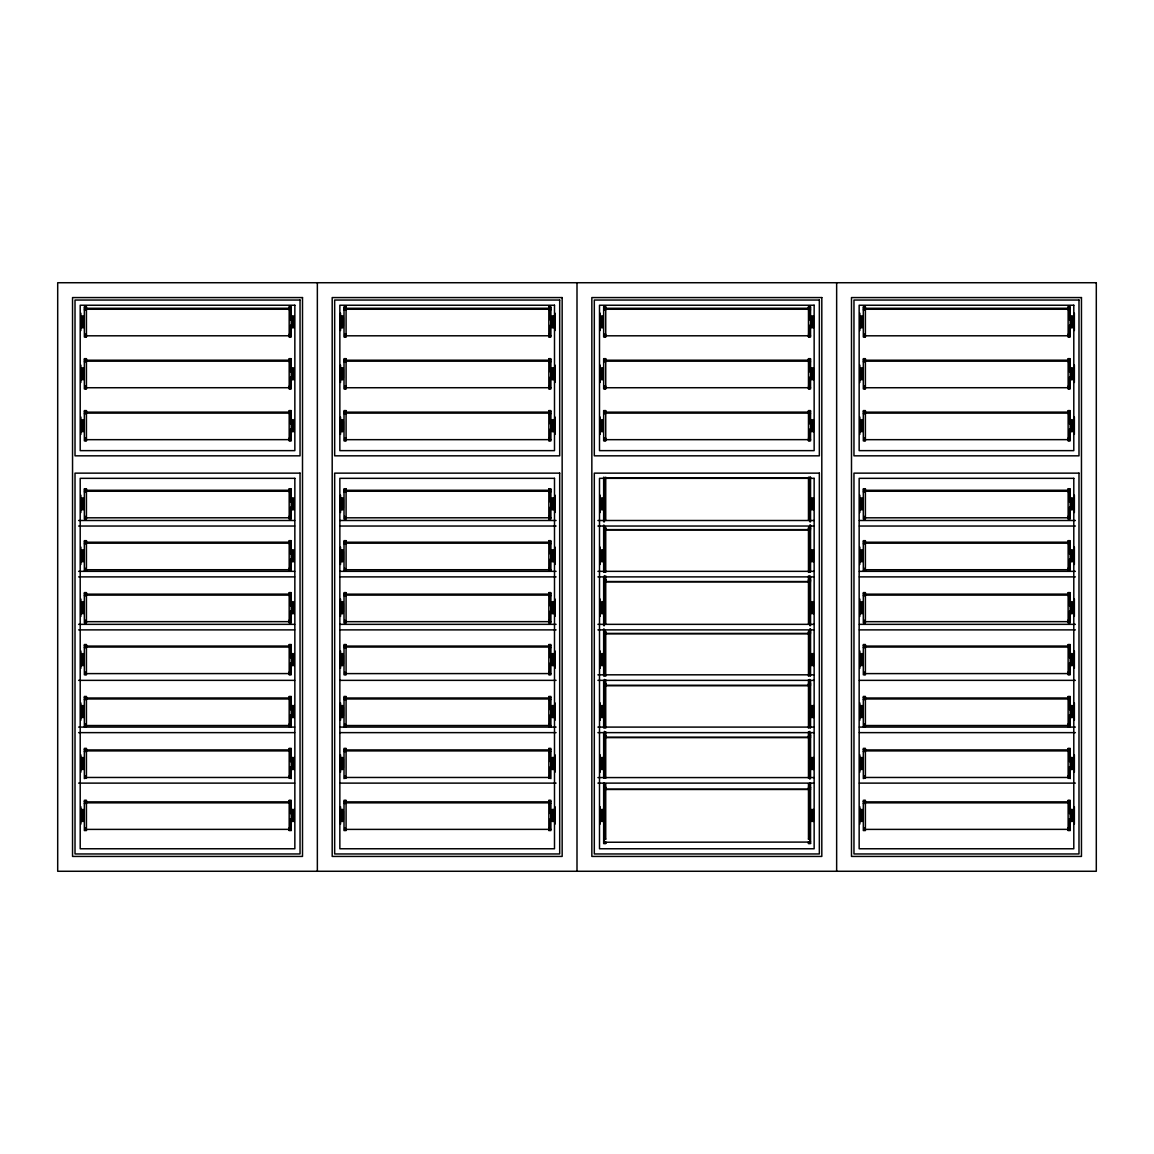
<?xml version="1.0" encoding="UTF-8"?>
<svg xmlns="http://www.w3.org/2000/svg" width="1154" height="1154" viewBox="0 0 1154 1154"><rect width="100%" height="100%" fill="white"/><g stroke="black" fill="none" stroke-linecap="round" stroke-linejoin="round"><path stroke-width="1.5" d="M85.05 307.065L86.435 307.065M289.178 307.065L290.563 307.065L290.563 320.062M344.7 307.065L346.085 307.065M548.828 307.065L550.213 307.065L550.213 320.062M604.35 307.065L605.735 307.065M808.478 307.065L809.863 307.065L809.863 320.062M864 307.065L865.385 307.065M1068.128 307.065L1069.513 307.065L1069.513 320.062M84.357 307.93L86.435 307.93M289.178 307.93L291.255 307.93M344.007 307.93L346.085 307.93M548.828 307.93L550.905 307.93M603.657 307.93L605.735 307.93M808.478 307.93L810.555 307.93M863.307 307.93L865.385 307.93M1068.128 307.93L1070.205 307.93M86.435 308.262L85.05 308.262L85.05 309.258L290.563 309.258M86.853 308.291L290.563 308.262M346.085 308.262L344.7 308.262L344.7 309.258L550.213 309.258M346.503 308.291L550.213 308.262M605.735 308.262L604.35 308.262L604.35 309.258L809.863 309.258M606.153 308.291L809.863 308.262M865.385 308.262L864 308.262L864 309.258L1069.513 309.258M865.803 308.291L1069.513 308.262M289.178 308.681L290.563 308.681M548.828 308.681L550.213 308.681M808.478 308.681L809.863 308.681M1068.128 308.681L1069.513 308.681M84.357 309.82L86.435 309.82M289.178 309.82L291.255 309.82M344.007 309.82L346.085 309.82M548.828 309.82L550.905 309.82M603.657 309.82L605.735 309.82M808.478 309.82L810.555 309.82M863.307 309.82L865.385 309.82M1068.128 309.82L1070.205 309.82M86.435 334.227L85.05 334.227L85.05 336.665L86.435 336.665M289.178 334.227L290.563 334.227M346.085 334.227L344.7 334.227L344.7 336.665L346.085 336.665M548.828 334.227L550.213 334.227M605.735 334.227L604.35 334.227L604.35 336.665L605.735 336.665M808.478 334.227L809.863 334.227M865.385 334.227L864 334.227L864 336.665L865.385 336.665M1068.128 334.227L1069.513 334.227M85.05 334.79L86.435 334.79L86.435 306.733L84.357 306.733L84.357 336.982L86.435 336.982L86.435 335.194M290.563 334.79L289.178 334.79L289.178 306.733L291.255 306.733L291.255 336.982L289.178 336.982L289.178 335.194M344.7 334.79L346.085 334.79L346.085 306.733L344.007 306.733L344.007 336.982L346.085 336.982L346.085 335.194M550.213 334.79L548.828 334.79L548.828 306.733L550.905 306.733L550.905 336.982L548.828 336.982L548.828 335.194M604.35 334.79L605.735 334.79L605.735 306.733L603.657 306.733L603.657 336.982L605.735 336.982L605.735 335.194M809.863 334.79L808.478 334.79L808.478 306.733L810.555 306.733L810.555 336.982L808.478 336.982L808.478 335.194M864 334.79L865.385 334.79L865.385 306.733L863.307 306.733L863.307 336.982L865.385 336.982L865.385 335.194M1069.513 334.79L1068.128 334.79L1068.128 306.733L1070.205 306.733L1070.205 336.982L1068.128 336.982L1068.128 335.194M85.05 335.453L86.435 335.453M289.178 335.453L290.563 335.453M344.7 335.453L346.085 335.453M548.828 335.453L550.213 335.453M604.35 335.453L605.735 335.453M808.478 335.453L809.863 335.453M864 335.453L865.385 335.453M1068.128 335.453L1069.513 335.453M85.05 335.814L291.255 335.785M344.7 335.814L550.905 335.785M604.35 335.814L810.555 335.785M864 335.814L1070.205 335.785M289.178 336.665L290.563 336.665L290.563 325.183M548.828 336.665L550.213 336.665L550.213 325.183M808.478 336.665L809.863 336.665L809.863 325.183M1068.128 336.665L1069.513 336.665L1069.513 325.183M85.05 358.995L86.435 358.995M289.178 358.995L290.563 358.995L290.563 371.992M344.7 358.995L346.085 358.995M548.828 358.995L550.213 358.995L550.213 371.992M604.35 358.995L605.735 358.995M808.478 358.995L809.863 358.995L809.863 371.992M864 358.995L865.385 358.995M1068.128 358.995L1069.513 358.995L1069.513 371.992M84.357 359.86L86.435 359.86M289.178 359.86L291.255 359.86M344.007 359.86L346.085 359.86M548.828 359.86L550.905 359.86M603.657 359.86L605.735 359.86M808.478 359.86L810.555 359.86M863.307 359.86L865.385 359.86M1068.128 359.86L1070.205 359.86M86.435 360.192L85.05 360.192L85.05 361.188L290.563 361.188M86.853 360.221L290.563 360.192M346.085 360.192L344.7 360.192L344.7 361.188L550.213 361.188M346.503 360.221L550.213 360.192M605.735 360.192L604.35 360.192L604.35 361.188L809.863 361.188M606.153 360.221L809.863 360.192M865.385 360.192L864 360.192L864 361.188L1069.513 361.188M865.803 360.221L1069.513 360.192M289.178 360.611L290.563 360.611M548.828 360.611L550.213 360.611M808.478 360.611L809.863 360.611M1068.128 360.611L1069.513 360.611M84.357 361.75L86.435 361.75M289.178 361.75L291.255 361.75M344.007 361.75L346.085 361.75M548.828 361.75L550.905 361.75M603.657 361.75L605.735 361.75M808.478 361.75L810.555 361.75M863.307 361.75L865.385 361.75M1068.128 361.75L1070.205 361.75M86.435 386.157L85.05 386.157L85.05 388.595L86.435 388.595M289.178 386.157L290.563 386.157M346.085 386.157L344.7 386.157L344.7 388.595L346.085 388.595M548.828 386.157L550.213 386.157M605.735 386.157L604.35 386.157L604.35 388.595L605.735 388.595M808.478 386.157L809.863 386.157M865.385 386.157L864 386.157L864 388.595L865.385 388.595M1068.128 386.157L1069.513 386.157M85.05 386.72L86.435 386.72L86.435 358.663L84.357 358.663L84.357 388.912L86.435 388.912L86.435 387.124M290.563 386.72L289.178 386.72L289.178 358.663L291.255 358.663L291.255 388.912L289.178 388.912L289.178 387.124M344.7 386.72L346.085 386.72L346.085 358.663L344.007 358.663L344.007 388.912L346.085 388.912L346.085 387.124M550.213 386.72L548.828 386.72L548.828 358.663L550.905 358.663L550.905 388.912L548.828 388.912L548.828 387.124M604.35 386.72L605.735 386.72L605.735 358.663L603.657 358.663L603.657 388.912L605.735 388.912L605.735 387.124M809.863 386.72L808.478 386.72L808.478 358.663L810.555 358.663L810.555 388.912L808.478 388.912L808.478 387.124M864 386.72L865.385 386.72L865.385 358.663L863.307 358.663L863.307 388.912L865.385 388.912L865.385 387.124M1069.513 386.72L1068.128 386.72L1068.128 358.663L1070.205 358.663L1070.205 388.912L1068.128 388.912L1068.128 387.124M85.05 387.383L86.435 387.383M289.178 387.383L290.563 387.383M344.7 387.383L346.085 387.383M548.828 387.383L550.213 387.383M604.35 387.383L605.735 387.383M808.478 387.383L809.863 387.383M864 387.383L865.385 387.383M1068.128 387.383L1069.513 387.383M85.05 387.744L291.255 387.715M344.7 387.744L550.905 387.715M604.35 387.744L810.555 387.715M864 387.744L1070.205 387.715M289.178 388.595L290.563 388.595L290.563 377.113M548.828 388.595L550.213 388.595L550.213 377.113M808.478 388.595L809.863 388.595L809.863 377.113M1068.128 388.595L1069.513 388.595L1069.513 377.113M85.05 410.925L86.435 410.925M289.178 410.925L290.563 410.925L290.563 423.922M344.7 410.925L346.085 410.925M548.828 410.925L550.213 410.925L550.213 423.922M604.35 410.925L605.735 410.925M808.478 410.925L809.863 410.925L809.863 423.922M864 410.925L865.385 410.925M1068.128 410.925L1069.513 410.925L1069.513 423.922M84.357 411.79L86.435 411.79M289.178 411.79L291.255 411.79M344.007 411.79L346.085 411.79M548.828 411.79L550.905 411.79M603.657 411.79L605.735 411.79M808.478 411.79L810.555 411.79M863.307 411.79L865.385 411.79M1068.128 411.79L1070.205 411.79M86.435 412.122L85.05 412.122L85.05 413.118L290.563 413.118M86.853 412.151L290.563 412.122M346.085 412.122L344.7 412.122L344.7 413.118L550.213 413.118M346.503 412.151L550.213 412.122M605.735 412.122L604.35 412.122L604.35 413.118L809.863 413.118M606.153 412.151L809.863 412.122M865.385 412.122L864 412.122L864 413.118L1069.513 413.118M865.803 412.151L1069.513 412.122M289.178 412.541L290.563 412.541M548.828 412.541L550.213 412.541M808.478 412.541L809.863 412.541M1068.128 412.541L1069.513 412.541M84.357 413.68L86.435 413.68M289.178 413.68L291.255 413.68M344.007 413.68L346.085 413.68M548.828 413.68L550.905 413.68M603.657 413.68L605.735 413.68M808.478 413.68L810.555 413.68M863.307 413.68L865.385 413.68M1068.128 413.68L1070.205 413.68M86.435 438.087L85.05 438.087L85.05 440.525L86.435 440.525M289.178 438.087L290.563 438.087M346.085 438.087L344.7 438.087L344.7 440.525L346.085 440.525M548.828 438.087L550.213 438.087M605.735 438.087L604.35 438.087L604.35 440.525L605.735 440.525M808.478 438.087L809.863 438.087M865.385 438.087L864 438.087L864 440.525L865.385 440.525M1068.128 438.087L1069.513 438.087M85.05 438.65L86.435 438.65L86.435 410.593L84.357 410.593L84.357 440.842L86.435 440.842L86.435 439.054M290.563 438.65L289.178 438.65L289.178 410.593L291.255 410.593L291.255 440.842L289.178 440.842L289.178 439.054M344.7 438.65L346.085 438.65L346.085 410.593L344.007 410.593L344.007 440.842L346.085 440.842L346.085 439.054M550.213 438.65L548.828 438.65L548.828 410.593L550.905 410.593L550.905 440.842L548.828 440.842L548.828 439.054M604.35 438.65L605.735 438.65L605.735 410.593L603.657 410.593L603.657 440.842L605.735 440.842L605.735 439.054M809.863 438.65L808.478 438.65L808.478 410.593L810.555 410.593L810.555 440.842L808.478 440.842L808.478 439.054M864 438.65L865.385 438.65L865.385 410.593L863.307 410.593L863.307 440.842L865.385 440.842L865.385 439.054M1069.513 438.65L1068.128 438.65L1068.128 410.593L1070.205 410.593L1070.205 440.842L1068.128 440.842L1068.128 439.054M85.05 439.313L86.435 439.313M289.178 439.313L290.563 439.313M344.7 439.313L346.085 439.313M548.828 439.313L550.213 439.313M604.35 439.313L605.735 439.313M808.478 439.313L809.863 439.313M864 439.313L865.385 439.313M1068.128 439.313L1069.513 439.313M85.05 439.674L291.255 439.645M344.7 439.674L550.905 439.645M604.35 439.674L810.555 439.645M864 439.674L1070.205 439.645M289.178 440.525L290.563 440.525L290.563 429.043M548.828 440.525L550.213 440.525L550.213 429.043M808.478 440.525L809.863 440.525L809.863 429.043M1068.128 440.525L1069.513 440.525L1069.513 429.043M603.657 477.886L810.555 477.886M86.435 489.065L85.05 489.065L85.05 491.258L290.563 491.258M289.178 489.065L290.563 489.065L290.563 502.062M346.085 489.065L344.7 489.065L344.7 491.258L550.213 491.258M548.828 489.065L550.213 489.065L550.213 502.062M865.385 489.065L864 489.065L864 491.258L1069.513 491.258M1068.128 489.065L1069.513 489.065L1069.513 502.062M84.357 489.931L86.435 489.931M289.178 489.931L291.255 489.931M344.007 489.931L346.085 489.931M548.828 489.931L550.905 489.931M863.307 489.931L865.385 489.931M1068.128 489.931L1070.205 489.931M85.05 490.262L86.435 490.262M86.853 490.291L290.563 490.262M344.7 490.262L346.085 490.262M346.503 490.291L550.213 490.262M864 490.262L865.385 490.262M865.803 490.291L1069.513 490.262M289.178 490.681L290.563 490.681M548.828 490.681L550.213 490.681M1068.128 490.681L1069.513 490.681M84.357 491.82L86.435 491.82M289.178 491.82L291.255 491.82M344.007 491.82L346.085 491.82M548.828 491.82L550.905 491.82M863.307 491.82L865.385 491.82M1068.128 491.82L1070.205 491.82M289.178 516.227L290.563 516.227M548.828 516.227L550.213 516.227M1068.128 516.227L1069.513 516.227M85.05 516.79L86.435 516.79L86.435 488.733L84.357 488.733L84.357 518.983L86.435 518.983L86.435 517.454M290.563 516.79L289.178 516.79L289.178 488.733L291.255 488.733L291.255 518.983L289.178 518.983L289.178 517.454M344.7 516.79L346.085 516.79L346.085 488.733L344.007 488.733L344.007 518.983L346.085 518.983L346.085 517.454M550.213 516.79L548.828 516.79L548.828 488.733L550.905 488.733L550.905 518.983L548.828 518.983L548.828 517.454M864 516.79L865.385 516.79L865.385 488.733L863.307 488.733L863.307 518.983L865.385 518.983L865.385 517.454M1069.513 516.79L1068.128 516.79L1068.128 488.733L1070.205 488.733L1070.205 518.983L1068.128 518.983L1068.128 517.454M85.05 517.814L291.255 517.785M344.7 517.814L550.905 517.785M864 517.814L1070.205 517.785M86.435 518.651L85.05 518.651L85.05 516.227M289.178 518.651L290.563 518.651L290.563 507.183M346.085 518.651L344.7 518.651L344.7 516.227M548.828 518.651L550.213 518.651L550.213 507.183M865.385 518.651L864 518.651L864 516.227M1068.128 518.651L1069.513 518.651L1069.513 507.183M78.616 520.497L294.645 520.497M340.055 520.497L556.084 520.497M597.916 520.497L813.945 520.497M859.355 520.497L1075.384 520.497M78.616 526.036L294.645 526.036M340.055 526.036L556.084 526.036M597.916 526.036L813.945 526.036M859.355 526.036L1075.384 526.036M604.35 527.493L605.735 527.493L604.35 527.566M809.863 527.493L808.478 527.493L809.863 527.566M603.657 528.157L605.735 528.157L605.735 572.398M810.555 528.157L808.478 528.157L808.478 572.398M603.657 528.287L605.735 528.287M808.478 528.287L810.555 528.287M604.35 528.806L605.735 528.95M808.478 528.95L809.863 528.806M606.153 529.614L809.863 529.614M603.657 529.816L810.555 529.816M86.435 540.995L85.05 540.995L85.05 543.188L290.563 543.188M289.178 540.995L290.563 540.995L290.563 553.992M346.085 540.995L344.7 540.995L344.7 543.188L550.213 543.188M548.828 540.995L550.213 540.995L550.213 553.992M865.385 540.995L864 540.995L864 543.188L1069.513 543.188M1068.128 540.995L1069.513 540.995L1069.513 553.992M84.357 541.861L86.435 541.861M289.178 541.861L291.255 541.861M344.007 541.861L346.085 541.861M548.828 541.861L550.905 541.861M863.307 541.861L865.385 541.861M1068.128 541.861L1070.205 541.861M85.05 542.192L86.435 542.192M86.853 542.221L290.563 542.192M344.7 542.192L346.085 542.192M346.503 542.221L550.213 542.192M864 542.192L865.385 542.192M865.803 542.221L1069.513 542.192M289.178 542.611L290.563 542.611M548.828 542.611L550.213 542.611M1068.128 542.611L1069.513 542.611M84.357 543.75L86.435 543.75M289.178 543.75L291.255 543.75M344.007 543.75L346.085 543.75M548.828 543.75L550.905 543.75M863.307 543.75L865.385 543.75M1068.128 543.75L1070.205 543.75M289.178 568.157L290.563 568.157M548.828 568.157L550.213 568.157M1068.128 568.157L1069.513 568.157M85.05 568.72L86.435 568.72L86.435 540.663L84.357 540.663L84.357 570.913L86.435 570.913L86.435 569.384M290.563 568.72L289.178 568.72L289.178 540.663L291.255 540.663L291.255 570.913L289.178 570.913L289.178 569.384M344.7 568.72L346.085 568.72L346.085 540.663L344.007 540.663L344.007 570.913L346.085 570.913L346.085 569.384M550.213 568.72L548.828 568.72L548.828 540.663L550.905 540.663L550.905 570.913L548.828 570.913L548.828 569.384M864 568.72L865.385 568.72L865.385 540.663L863.307 540.663L863.307 570.913L865.385 570.913L865.385 569.384M1069.513 568.72L1068.128 568.72L1068.128 540.663L1070.205 540.663L1070.205 570.913L1068.128 570.913L1068.128 569.384M85.05 569.744L291.255 569.715M344.7 569.744L550.905 569.715M864 569.744L1070.205 569.715M86.435 570.581L85.05 570.581L85.05 568.157M289.178 570.581L290.563 570.581L290.563 559.113M346.085 570.581L344.7 570.581L344.7 568.157M548.828 570.581L550.213 570.581L550.213 559.113M865.385 570.581L864 570.581L864 568.157M1068.128 570.581L1069.513 570.581L1069.513 559.113M78.616 571.345L294.645 571.345M340.055 571.345L556.084 571.345M597.916 571.345L813.945 571.345M859.355 571.345L1075.384 571.345M78.616 576.885L294.645 576.885M340.055 576.885L556.084 576.885M597.916 576.885L813.945 576.885M859.355 576.885L1075.384 576.885M604.35 579.423L605.735 579.423M808.478 579.423L809.863 579.423M604.35 579.496L605.735 579.496L605.735 575.875M809.863 579.496L808.478 579.496L808.478 575.875M603.657 580.087L605.735 580.087L605.735 624.328M810.555 580.087L808.478 580.087L808.478 624.328M603.657 580.217L605.735 580.217M808.478 580.217L810.555 580.217M604.35 580.736L605.735 580.88M808.478 580.736L809.863 580.88M606.153 581.544L809.863 581.544M603.657 581.746L810.555 581.746M86.435 592.925L85.05 592.925L85.05 595.118L290.563 595.118M289.178 592.925L290.563 592.925L290.563 605.922M346.085 592.925L344.7 592.925L344.7 595.118L550.213 595.118M548.828 592.925L550.213 592.925L550.213 605.922M865.385 592.925L864 592.925L864 595.118L1069.513 595.118M1068.128 592.925L1069.513 592.925L1069.513 605.922M84.357 593.791L86.435 593.791M289.178 593.791L291.255 593.791M344.007 593.791L346.085 593.791M548.828 593.791L550.905 593.791M863.307 593.791L865.385 593.791M1068.128 593.791L1070.205 593.791M85.05 594.122L86.435 594.122M86.853 594.151L290.563 594.122M344.7 594.122L346.085 594.122M346.503 594.151L550.213 594.122M864 594.122L865.385 594.122M865.803 594.151L1069.513 594.122M289.178 594.541L290.563 594.541M548.828 594.541L550.213 594.541M1068.128 594.541L1069.513 594.541M84.357 595.68L86.435 595.68M289.178 595.68L291.255 595.68M344.007 595.68L346.085 595.68M548.828 595.68L550.905 595.68M863.307 595.68L865.385 595.68M1068.128 595.68L1070.205 595.68M289.178 620.087L290.563 620.087M548.828 620.087L550.213 620.087M1068.128 620.087L1069.513 620.087M85.05 620.65L86.435 620.65L86.435 592.593L84.357 592.593L84.357 622.843L86.435 622.843L86.435 621.314M290.563 620.65L289.178 620.65L289.178 592.593L291.255 592.593L291.255 622.843L289.178 622.843L289.178 621.314M344.7 620.65L346.085 620.65L346.085 592.593L344.007 592.593L344.007 622.843L346.085 622.843L346.085 621.314M550.213 620.65L548.828 620.65L548.828 592.593L550.905 592.593L550.905 622.843L548.828 622.843L548.828 621.314M864 620.65L865.385 620.65L865.385 592.593L863.307 592.593L863.307 622.843L865.385 622.843L865.385 621.314M1069.513 620.65L1068.128 620.65L1068.128 592.593L1070.205 592.593L1070.205 622.843L1068.128 622.843L1068.128 621.314M85.05 621.674L291.255 621.645M344.7 621.674L550.905 621.645M864 621.674L1070.205 621.645M86.435 622.511L85.05 622.511L85.05 620.087M289.178 622.511L290.563 622.511L290.563 611.043M346.085 622.511L344.7 622.511L344.7 620.087M548.828 622.511L550.213 622.511L550.213 611.043M865.385 622.511L864 622.511L864 620.087M1068.128 622.511L1069.513 622.511L1069.513 611.043M78.616 624.343L294.645 624.343M340.055 624.343L556.084 624.343M597.916 624.343L813.945 624.343M859.355 624.343L1075.384 624.343M78.616 629.882L294.645 629.882M340.055 629.882L556.084 629.882M597.916 629.882L813.945 629.882M859.355 629.882L1075.384 629.882M604.35 631.353L605.735 631.353L604.35 631.426M809.863 631.353L808.478 631.353L809.863 631.426M603.657 632.017L605.735 632.017L605.735 676.258M810.555 632.017L808.478 632.017L808.478 676.258M603.657 632.147L605.735 632.147M808.478 632.147L810.555 632.147M604.35 632.666L605.735 632.81M808.478 632.81L809.863 632.666M606.153 633.474L809.863 633.474M603.657 633.676L810.555 633.676M86.435 644.855L85.05 644.855L85.05 647.048L290.563 647.048M289.178 644.855L290.563 644.855L290.563 657.852M346.085 644.855L344.7 644.855L344.7 647.048L550.213 647.048M548.828 644.855L550.213 644.855L550.213 657.852M865.385 644.855L864 644.855L864 647.048L1069.513 647.048M1068.128 644.855L1069.513 644.855L1069.513 657.852M84.357 645.721L86.435 645.721M289.178 645.721L291.255 645.721M344.007 645.721L346.085 645.721M548.828 645.721L550.905 645.721M863.307 645.721L865.385 645.721M1068.128 645.721L1070.205 645.721M85.05 646.052L86.435 646.052M86.853 646.081L290.563 646.052M344.7 646.052L346.085 646.052M346.503 646.081L550.213 646.052M864 646.052L865.385 646.052M865.803 646.081L1069.513 646.052M289.178 646.471L290.563 646.471M548.828 646.471L550.213 646.471M1068.128 646.471L1069.513 646.471M84.357 647.61L86.435 647.61M289.178 647.61L291.255 647.61M344.007 647.61L346.085 647.61M548.828 647.61L550.905 647.61M863.307 647.61L865.385 647.61M1068.128 647.61L1070.205 647.61M289.178 672.017L290.563 672.017M548.828 672.017L550.213 672.017M1068.128 672.017L1069.513 672.017M85.05 672.58L86.435 672.58L86.435 644.523L84.357 644.523L84.357 674.773L86.435 674.773L86.435 673.244M290.563 672.58L289.178 672.58L289.178 644.523L291.255 644.523L291.255 674.773L289.178 674.773L289.178 673.244M344.7 672.58L346.085 672.58L346.085 644.523L344.007 644.523L344.007 674.773L346.085 674.773L346.085 673.244M550.213 672.58L548.828 672.58L548.828 644.523L550.905 644.523L550.905 674.773L548.828 674.773L548.828 673.244M864 672.58L865.385 672.58L865.385 644.523L863.307 644.523L863.307 674.773L865.385 674.773L865.385 673.244M1069.513 672.58L1068.128 672.58L1068.128 644.523L1070.205 644.523L1070.205 674.773L1068.128 674.773L1068.128 673.244M85.05 673.604L291.255 673.575M344.7 673.604L550.905 673.575M864 673.604L1070.205 673.575M86.435 674.441L85.05 674.441L85.05 672.017M289.178 674.441L290.563 674.441L290.563 662.973M346.085 674.441L344.7 674.441L344.7 672.017M548.828 674.441L550.213 674.441L550.213 662.973M865.385 674.441L864 674.441L864 672.017M1068.128 674.441L1069.513 674.441L1069.513 662.973M597.916 674.816L813.945 674.816M78.616 680.355L294.645 680.355M340.055 680.355L556.084 680.355M597.916 680.355L813.945 680.355M859.355 680.355L1075.384 680.355M604.35 683.283L605.735 683.283M808.478 683.283L809.863 683.283M604.35 683.356L605.735 683.356L605.735 679.735M809.863 683.356L808.478 683.356L808.478 679.735M603.657 683.947L605.735 683.947L605.735 728.188M810.555 683.947L808.478 683.947L808.478 728.188M603.657 684.077L605.735 684.077M808.478 684.077L810.555 684.077M604.35 684.596L605.735 684.74M808.478 684.74L809.863 684.596M606.153 685.404L809.863 685.404M603.657 685.606L810.555 685.606M86.435 696.785L85.05 696.785L85.05 698.978L290.563 698.978M289.178 696.785L290.563 696.785L290.563 709.782M346.085 696.785L344.7 696.785L344.7 698.978L550.213 698.978M548.828 696.785L550.213 696.785L550.213 709.782M865.385 696.785L864 696.785L864 698.978L1069.513 698.978M1068.128 696.785L1069.513 696.785L1069.513 709.782M84.357 697.651L86.435 697.651M289.178 697.651L291.255 697.651M344.007 697.651L346.085 697.651M548.828 697.651L550.905 697.651M863.307 697.651L865.385 697.651M1068.128 697.651L1070.205 697.651M85.05 697.982L86.435 697.982M86.853 698.011L290.563 697.982M344.7 697.982L346.085 697.982M346.503 698.011L550.213 697.982M864 697.982L865.385 697.982M865.803 698.011L1069.513 697.982M289.178 698.401L290.563 698.401M548.828 698.401L550.213 698.401M1068.128 698.401L1069.513 698.401M84.357 699.54L86.435 699.54M289.178 699.54L291.255 699.54M344.007 699.54L346.085 699.54M548.828 699.54L550.905 699.54M863.307 699.54L865.385 699.54M1068.128 699.54L1070.205 699.54M289.178 723.947L290.563 723.947M548.828 723.947L550.213 723.947M1068.128 723.947L1069.513 723.947M85.05 724.51L86.435 724.51L86.435 696.453L84.357 696.453L84.357 726.703L86.435 726.703L86.435 725.174M290.563 724.51L289.178 724.51L289.178 696.453L291.255 696.453L291.255 726.703L289.178 726.703L289.178 725.174M344.7 724.51L346.085 724.51L346.085 696.453L344.007 696.453L344.007 726.703L346.085 726.703L346.085 725.174M550.213 724.51L548.828 724.51L548.828 696.453L550.905 696.453L550.905 726.703L548.828 726.703L548.828 725.174M864 724.51L865.385 724.51L865.385 696.453L863.307 696.453L863.307 726.703L865.385 726.703L865.385 725.174M1069.513 724.51L1068.128 724.51L1068.128 696.453L1070.205 696.453L1070.205 726.703L1068.128 726.703L1068.128 725.174M85.05 725.534L291.255 725.505M344.7 725.534L550.905 725.505M864 725.534L1070.205 725.505M86.435 726.371L85.05 726.371L85.05 723.947M289.178 726.371L290.563 726.371L290.563 714.903M346.085 726.371L344.7 726.371L344.7 723.947M548.828 726.371L550.213 726.371L550.213 714.903M865.385 726.371L864 726.371L864 723.947M1068.128 726.371L1069.513 726.371L1069.513 714.903M78.616 727.092L294.645 727.092M340.055 727.092L556.084 727.092M597.916 727.092L813.945 727.092M859.355 727.092L1075.384 727.092M78.616 732.631L294.645 732.631M340.055 732.631L556.084 732.631M597.916 732.631L813.945 732.631M859.355 732.631L1075.384 732.631M604.35 735.213L605.735 735.213M808.478 735.213L809.863 735.213M604.35 735.286L605.735 735.286L605.735 731.665M809.863 735.286L808.478 735.286L808.478 731.665M603.657 735.877L605.735 735.877L605.735 778.344M810.555 735.877L808.478 735.877L808.478 778.344M603.657 736.007L605.735 736.007M808.478 736.007L810.555 736.007M604.35 736.67L605.735 736.526M808.478 736.526L809.863 736.67M606.153 737.334L809.863 737.334M603.657 737.536L810.555 737.536M86.435 748.715L85.05 748.715L85.05 750.908L290.563 750.908M289.178 748.715L290.563 748.715L290.563 761.712M346.085 748.715L344.7 748.715L344.7 750.908L550.213 750.908M548.828 748.715L550.213 748.715L550.213 761.712M865.385 748.715L864 748.715L864 750.908L1069.513 750.908M1068.128 748.715L1069.513 748.715L1069.513 761.712M84.357 749.581L86.435 749.581M289.178 749.581L291.255 749.581M344.007 749.581L346.085 749.581M548.828 749.581L550.905 749.581M863.307 749.581L865.385 749.581M1068.128 749.581L1070.205 749.581M85.05 749.912L86.435 749.912M86.853 749.941L290.563 749.912M344.7 749.912L346.085 749.912M346.503 749.941L550.213 749.912M864 749.912L865.385 749.912M865.803 749.941L1069.513 749.912M289.178 750.331L290.563 750.331M548.828 750.331L550.213 750.331M1068.128 750.331L1069.513 750.331M84.357 751.47L86.435 751.47M289.178 751.47L291.255 751.47M344.007 751.47L346.085 751.47M548.828 751.47L550.905 751.47M863.307 751.47L865.385 751.47M1068.128 751.47L1070.205 751.47M289.178 775.877L290.563 775.877M548.828 775.877L550.213 775.877M1068.128 775.877L1069.513 775.877M85.05 776.44L86.435 776.44L86.435 748.383L84.357 748.383L84.357 778.633M290.563 776.44L289.178 776.44L289.178 748.383L291.255 748.383L291.255 778.633M344.7 776.44L346.085 776.44L346.085 748.383L344.007 748.383L344.007 778.633M550.213 776.44L548.828 776.44L548.828 748.383L550.905 748.383L550.905 778.633M864 776.44L865.385 776.44L865.385 748.383L863.307 748.383L863.307 778.633M1069.513 776.44L1068.128 776.44L1068.128 748.383L1070.205 748.383L1070.205 778.633M85.05 777.464L290.563 777.464M344.7 777.464L550.213 777.464M597.916 777.58L813.945 777.58M864 777.464L1069.513 777.464M78.616 783.119L294.645 783.119M340.055 783.119L556.084 783.119M597.916 783.119L813.945 783.119M859.355 783.119L1075.384 783.119M604.35 787.143L605.735 787.143M808.478 787.143L809.863 787.143M604.35 787.216L605.735 787.216L605.735 783.595M809.863 787.216L808.478 787.216L808.478 783.595M603.657 787.807L605.735 787.807L605.735 839.146L604.35 839.146M810.555 787.807L808.478 787.807L808.478 839.146L809.863 839.146M603.657 787.937L605.735 787.937M808.478 787.937L810.555 787.937M604.35 788.6L605.735 788.456M808.478 788.6L809.863 788.456M606.153 789.264L809.863 789.264M603.657 789.466L810.555 789.466M86.435 800.645L85.05 800.645L85.05 802.838L290.563 802.838M289.178 800.645L290.563 800.645L290.563 813.642M346.085 800.645L344.7 800.645L344.7 802.838L550.213 802.838M548.828 800.645L550.213 800.645L550.213 813.642M865.385 800.645L864 800.645L864 802.838L1069.513 802.838M1068.128 800.645L1069.513 800.645L1069.513 813.642M84.357 801.511L86.435 801.511M289.178 801.511L291.255 801.511M344.007 801.511L346.085 801.511M548.828 801.511L550.905 801.511M863.307 801.511L865.385 801.511M1068.128 801.511L1070.205 801.511M85.05 801.842L86.435 801.842M86.853 801.871L290.563 801.842M344.7 801.842L346.085 801.842M346.503 801.871L550.213 801.842M864 801.842L865.385 801.842M865.803 801.871L1069.513 801.842M289.178 802.261L290.563 802.261M548.828 802.261L550.213 802.261M1068.128 802.261L1069.513 802.261M84.357 803.4L86.435 803.4M289.178 803.4L291.255 803.4M344.007 803.4L346.085 803.4M548.828 803.4L550.905 803.4M863.307 803.4L865.385 803.4M1068.128 803.4L1070.205 803.4M289.178 827.807L290.563 827.807M548.828 827.807L550.213 827.807M1068.128 827.807L1069.513 827.807M85.05 828.37L86.435 828.37L86.435 800.313L84.357 800.313L84.357 830.563L86.435 830.563L86.435 829.034M290.563 828.37L289.178 828.37L289.178 800.313L291.255 800.313L291.255 830.563L289.178 830.563L289.178 829.034M344.7 828.37L346.085 828.37L346.085 800.313L344.007 800.313L344.007 830.563L346.085 830.563L346.085 829.034M550.213 828.37L548.828 828.37L548.828 800.313L550.905 800.313L550.905 830.563L548.828 830.563L548.828 829.034M864 828.37L865.385 828.37L865.385 800.313L863.307 800.313L863.307 830.563L865.385 830.563L865.385 829.034M1069.513 828.37L1068.128 828.37L1068.128 800.313L1070.205 800.313L1070.205 830.563L1068.128 830.563L1068.128 829.034M85.05 829.394L291.255 829.365M344.7 829.394L550.905 829.365M864 829.394L1070.205 829.365M86.435 830.231L85.05 830.231L85.05 827.807M289.178 830.231L290.563 830.231L290.563 818.763M346.085 830.231L344.7 830.231L344.7 827.807M548.828 830.231L550.213 830.231L550.213 818.763M865.385 830.231L864 830.231L864 827.807M1068.128 830.231L1069.513 830.231L1069.513 818.763M604.35 839.073L605.735 839.073M808.478 839.073L809.863 839.073M810.555 841.857L808.478 841.857L808.478 843.516L810.555 843.516L810.555 783.061M604.35 842.247L809.863 842.088M809.863 842.708L808.478 842.708L809.863 842.853L809.863 782.816M605.735 842.853L604.35 842.853L604.35 783.263M603.657 843.372L605.735 843.372M808.478 843.372L810.555 843.372M1074.36 313.21L1074.36 330.52M1074.36 365.14L1074.36 382.45M1074.36 417.07L1074.36 434.38M1074.36 495.21L1074.36 512.52M1074.36 547.14L1074.36 564.45M1074.36 599.07L1074.36 616.38M1074.36 651L1074.36 668.31M1074.36 702.93L1074.36 720.24M1074.36 754.86L1074.36 772.17M1074.36 806.79L1074.36 824.1M1072.975 315.734L1072.975 327.981M1072.975 367.664L1072.975 379.911M1072.975 419.594L1072.975 431.841M1072.975 497.735L1072.975 509.981M1072.975 549.665L1072.975 561.911M1072.975 601.595L1072.975 613.841M1072.975 653.525L1072.975 665.771M1072.975 705.455L1072.975 717.701M1072.975 757.385L1072.975 769.631M1072.975 809.315L1072.975 821.561M1071.59 315.734L1071.59 327.981M1071.59 367.664L1071.59 379.911M1071.59 419.594L1071.59 431.841M1071.59 497.735L1071.59 509.981M1071.59 549.665L1071.59 561.911M1071.59 601.595L1071.59 613.841M1071.59 653.525L1071.59 665.771M1071.59 705.455L1071.59 717.701M1071.59 757.385L1071.59 769.631M1071.59 809.315L1071.59 821.561M1070.898 317.552L1070.898 326.178M1070.898 369.482L1070.898 378.108M1070.898 421.412L1070.898 430.038M1070.898 499.538L1070.898 508.178M1070.898 551.468L1070.898 560.108M1070.898 603.398L1070.898 612.038M1070.898 655.328L1070.898 663.968M1070.898 707.258L1070.898 715.898M1070.898 759.188L1070.898 767.828M1070.898 811.118L1070.898 819.758M1069.513 766.833L1069.513 778.301L1068.128 778.301L1068.128 777.104M865.385 777.104L865.385 778.301L864 778.301L864 775.877M862.615 317.552L862.615 326.178M862.615 369.482L862.615 378.108M862.615 421.412L862.615 430.038M862.615 499.538L862.615 508.178M862.615 551.468L862.615 560.108M862.615 603.398L862.615 612.038M862.615 655.328L862.615 663.968M862.615 707.258L862.615 715.898M862.615 759.188L862.615 767.828M862.615 811.118L862.615 819.758M861.923 315.734L861.923 327.981M861.923 367.664L861.923 379.911M861.923 419.594L861.923 431.841M861.923 497.735L861.923 509.981M861.923 549.665L861.923 561.911M861.923 601.595L861.923 613.841M861.923 653.525L861.923 665.771M861.923 705.455L861.923 717.701M861.923 757.385L861.923 769.631M861.923 809.315L861.923 821.561M860.538 315.734L860.538 327.981M860.538 367.664L860.538 379.911M860.538 419.594L860.538 431.841M860.538 497.735L860.538 509.981M860.538 549.665L860.538 561.911M860.538 601.595L860.538 613.841M860.538 653.525L860.538 665.771M860.538 705.455L860.538 717.701M860.538 757.385L860.538 769.631M860.538 809.315L860.538 821.561M859.845 313.21L859.845 330.52M859.845 365.14L859.845 382.45M859.845 417.07L859.845 434.38M859.845 495.21L859.845 512.52M859.845 547.14L859.845 564.45M859.845 599.07L859.845 616.38M859.845 651L859.845 668.31M859.845 702.93L859.845 720.24M859.845 754.86L859.845 772.17M859.845 806.79L859.845 824.1M836.65 282.73L836.65 871.27M813.325 315.734L813.325 327.981M813.325 367.664L813.325 379.911M813.325 419.594L813.325 431.841M813.325 497.735L813.325 509.981M813.325 549.665L813.325 561.911M813.325 601.595L813.325 613.841M813.325 653.525L813.325 665.771M813.325 705.455L813.325 717.701M813.325 757.385L813.325 769.631M813.325 809.315L813.325 821.561M811.94 315.734L811.94 327.981M811.94 367.664L811.94 379.911M811.94 419.594L811.94 431.841M811.94 497.735L811.94 509.981M811.94 549.665L811.94 561.911M811.94 601.595L811.94 613.841M811.94 653.525L811.94 665.771M811.94 705.455L811.94 717.701M811.94 757.385L811.94 769.631M811.94 809.315L811.94 821.561M811.248 317.552L811.248 326.178M811.248 369.482L811.248 378.108M811.248 421.412L811.248 430.038M811.248 499.538L811.248 508.178M811.248 551.468L811.248 560.108M811.248 603.398L811.248 612.038M811.248 655.328L811.248 663.968M811.248 707.258L811.248 715.898M811.248 759.188L811.248 767.828M811.248 811.118L811.248 819.758M810.555 477.179L810.555 521.781M810.555 525.128L810.555 572.023M810.555 577.058L810.555 625.641M810.555 628.988L810.555 675.883M810.555 680.918L810.555 727.813M810.555 732.848L810.555 778.056M809.863 476.876L809.863 521.853M809.863 524.969L809.863 572.326M809.863 575.543L809.863 625.713M809.863 628.829L809.863 676.186M809.863 679.403L809.863 728.116M809.863 731.333L809.863 779.239M808.478 477.15L808.478 520.468M605.735 477.15L605.735 520.468M605.735 841.857L605.735 843.516L603.657 843.516L603.657 783.061M604.35 477.439L604.35 521.853M604.35 525.387L604.35 572.326M604.35 575.543L604.35 625.713M604.35 629.247L604.35 676.186M604.35 679.403L604.35 728.116M604.35 731.333L604.35 778.272M603.657 477.179L603.657 521.781M603.657 525.128L603.657 572.023M603.657 577.058L603.657 625.641M603.657 628.988L603.657 675.883M603.657 680.918L603.657 727.813M603.657 732.848L603.657 778.056M602.965 317.552L602.965 326.178M602.965 369.482L602.965 378.108M602.965 421.412L602.965 430.038M602.965 499.538L602.965 508.178M602.965 551.468L602.965 560.108M602.965 603.398L602.965 612.038M602.965 655.328L602.965 663.968M602.965 707.258L602.965 715.898M602.965 759.188L602.965 767.828M602.965 811.118L602.965 819.758M602.273 315.734L602.273 327.981M602.273 367.664L602.273 379.911M602.273 419.594L602.273 431.841M602.273 497.735L602.273 509.981M602.273 549.665L602.273 561.911M602.273 601.595L602.273 613.841M602.273 653.525L602.273 665.771M602.273 705.455L602.273 717.701M602.273 757.385L602.273 769.631M602.273 809.315L602.273 821.561M600.888 315.734L600.888 327.981M600.888 367.664L600.888 379.911M600.888 419.594L600.888 431.841M600.888 497.735L600.888 509.981M600.888 549.665L600.888 561.911M600.888 601.595L600.888 613.841M600.888 653.525L600.888 665.771M600.888 705.455L600.888 717.701M600.888 757.385L600.888 769.631M600.888 809.315L600.888 821.561M600.195 313.21L600.195 330.52M600.195 365.14L600.195 382.45M600.195 417.07L600.195 434.38M600.195 495.21L600.195 512.52M600.195 547.14L600.195 564.45M600.195 599.07L600.195 616.38M600.195 651L600.195 668.31M600.195 702.93L600.195 720.24M600.195 754.86L600.195 772.17M600.195 806.79L600.195 824.1M577 282.73L577 871.27M555.06 313.21L555.06 330.52M555.06 365.14L555.06 382.45M555.06 417.07L555.06 434.38M555.06 495.21L555.06 512.52M555.06 547.14L555.06 564.45M555.06 599.07L555.06 616.38M555.06 651L555.06 668.31M555.06 702.93L555.06 720.24M555.06 754.86L555.06 772.17M555.06 806.79L555.06 824.1M553.675 315.734L553.675 327.981M553.675 367.664L553.675 379.911M553.675 419.594L553.675 431.841M553.675 497.735L553.675 509.981M553.675 549.665L553.675 561.911M553.675 601.595L553.675 613.841M553.675 653.525L553.675 665.771M553.675 705.455L553.675 717.701M553.675 757.385L553.675 769.631M553.675 809.315L553.675 821.561M552.29 315.734L552.29 327.981M552.29 367.664L552.29 379.911M552.29 419.594L552.29 431.841M552.29 497.735L552.29 509.981M552.29 549.665L552.29 561.911M552.29 601.595L552.29 613.841M552.29 653.525L552.29 665.771M552.29 705.455L552.29 717.701M552.29 757.385L552.29 769.631M552.29 809.315L552.29 821.561M551.598 317.552L551.598 326.178M551.598 369.482L551.598 378.108M551.598 421.412L551.598 430.038M551.598 499.538L551.598 508.178M551.598 551.468L551.598 560.108M551.598 603.398L551.598 612.038M551.598 655.328L551.598 663.968M551.598 707.258L551.598 715.898M551.598 759.188L551.598 767.828M551.598 811.118L551.598 819.758M550.213 766.833L550.213 778.301L548.828 778.301L548.828 777.104M346.085 777.104L346.085 778.301L344.7 778.301L344.7 775.877M343.315 317.552L343.315 326.178M343.315 369.482L343.315 378.108M343.315 421.412L343.315 430.038M343.315 499.538L343.315 508.178M343.315 551.468L343.315 560.108M343.315 603.398L343.315 612.038M343.315 655.328L343.315 663.968M343.315 707.258L343.315 715.898M343.315 759.188L343.315 767.828M343.315 811.118L343.315 819.758M342.623 315.734L342.623 327.981M342.623 367.664L342.623 379.911M342.623 419.594L342.623 431.841M342.623 497.735L342.623 509.981M342.623 549.665L342.623 561.911M342.623 601.595L342.623 613.841M342.623 653.525L342.623 665.771M342.623 705.455L342.623 717.701M342.623 757.385L342.623 769.631M342.623 809.315L342.623 821.561M341.238 315.734L341.238 327.981M341.238 367.664L341.238 379.911M341.238 419.594L341.238 431.841M341.238 497.735L341.238 509.981M341.238 549.665L341.238 561.911M341.238 601.595L341.238 613.841M341.238 653.525L341.238 665.771M341.238 705.455L341.238 717.701M341.238 757.385L341.238 769.631M341.238 809.315L341.238 821.561M340.545 313.21L340.545 330.52M340.545 365.14L340.545 382.45M340.545 417.07L340.545 434.38M340.545 495.21L340.545 512.52M340.545 547.14L340.545 564.45M340.545 599.07L340.545 616.38M340.545 651L340.545 668.31M340.545 702.93L340.545 720.24M340.545 754.86L340.545 772.17M340.545 806.79L340.545 824.1M317.35 282.73L317.35 871.27M294.025 315.734L294.025 327.981M294.025 367.664L294.025 379.911M294.025 419.594L294.025 431.841M294.025 497.735L294.025 509.981M294.025 549.665L294.025 561.911M294.025 601.595L294.025 613.841M294.025 653.525L294.025 665.771M294.025 705.455L294.025 717.701M294.025 757.385L294.025 769.631M294.025 809.315L294.025 821.561M292.64 315.734L292.64 327.981M292.64 367.664L292.64 379.911M292.64 419.594L292.64 431.841M292.64 497.735L292.64 509.981M292.64 549.665L292.64 561.911M292.64 601.595L292.64 613.841M292.64 653.525L292.64 665.771M292.64 705.455L292.64 717.701M292.64 757.385L292.64 769.631M292.64 809.315L292.64 821.561M291.948 317.552L291.948 326.178M291.948 369.482L291.948 378.108M291.948 421.412L291.948 430.038M291.948 499.538L291.948 508.178M291.948 551.468L291.948 560.108M291.948 603.398L291.948 612.038M291.948 655.328L291.948 663.968M291.948 707.258L291.948 715.898M291.948 759.188L291.948 767.828M291.948 811.118L291.948 819.758M290.563 766.833L290.563 778.301L289.178 778.301L289.178 777.104M86.435 777.104L86.435 778.301L85.05 778.301L85.05 775.877M83.665 317.552L83.665 326.178M83.665 369.482L83.665 378.108M83.665 421.412L83.665 430.038M83.665 499.538L83.665 508.178M83.665 551.468L83.665 560.108M83.665 603.398L83.665 612.038M83.665 655.328L83.665 663.968M83.665 707.258L83.665 715.898M83.665 759.188L83.665 767.828M83.665 811.118L83.665 819.758M82.973 315.734L82.973 327.981M82.973 367.664L82.973 379.911M82.973 419.594L82.973 431.841M82.973 497.735L82.973 509.981M82.973 549.665L82.973 561.911M82.973 601.595L82.973 613.841M82.973 653.525L82.973 665.771M82.973 705.455L82.973 717.701M82.973 757.385L82.973 769.631M82.973 809.315L82.973 821.561M81.588 315.734L81.588 327.981M81.588 367.664L81.588 379.911M81.588 419.594L81.588 431.841M81.588 497.735L81.588 509.981M81.588 549.665L81.588 561.911M81.588 601.595L81.588 613.841M81.588 653.525L81.588 665.771M81.588 705.455L81.588 717.701M81.588 757.385L81.588 769.631M81.588 809.315L81.588 821.561M80.895 313.21L80.895 330.52M80.895 365.14L80.895 382.45M80.895 417.07L80.895 434.38M80.895 495.21L80.895 512.52M80.895 547.14L80.895 564.45M80.895 599.07L80.895 616.38M80.895 651L80.895 668.31M80.895 702.93L80.895 720.24M80.895 754.86L80.895 772.17M80.895 806.79L80.895 824.1M1096.3 282.73L57.7 282.73L57.7 871.27L1096.3 871.27L1096.3 282.73M302.507 297.573L72.543 297.573L72.543 856.427L302.507 856.427L302.507 297.573M562.157 297.573L332.193 297.573L332.193 856.427L562.157 856.427L562.157 297.573M821.807 297.573L591.843 297.573L591.843 856.427L821.807 856.427L821.807 297.573M1081.457 297.573L851.493 297.573L851.493 856.427L1081.457 856.427L1081.457 297.573M300.04 300.04L75.01 300.04L75.01 455.83L300.04 455.83L300.04 300.04M559.69 300.04L334.66 300.04L334.66 455.83L559.69 455.83L559.69 300.04M819.34 300.04L594.31 300.04L594.31 455.83L819.34 455.83L819.34 300.04M1078.99 300.04L853.96 300.04L853.96 455.83L1078.99 455.83L1078.99 300.04M294.847 305.233L80.203 305.233L80.203 450.637L294.847 450.637L294.847 305.233M554.497 305.233L339.853 305.233L339.853 450.637L554.497 450.637L554.497 305.233M814.147 305.233L599.503 305.233L599.503 450.637L814.147 450.637L814.147 305.233M1073.797 305.233L859.153 305.233L859.153 450.637L1073.797 450.637L1073.797 305.233M300.04 473.14L75.01 473.14L75.01 853.96L300.04 853.96L300.04 473.14M559.69 473.14L334.66 473.14L334.66 853.96L559.69 853.96L559.69 473.14M819.34 473.14L594.31 473.14L594.31 853.96L819.34 853.96L819.34 473.14M1078.99 473.14L853.96 473.14L853.96 853.96L1078.99 853.96L1078.99 473.14M294.847 478.333L80.203 478.333L80.203 848.767L294.847 848.767L294.847 478.333M554.497 478.333L339.853 478.333L339.853 848.767L554.497 848.767L554.497 478.333M814.147 478.333L599.503 478.333L599.503 848.767L814.147 848.767L814.147 478.333M1073.797 478.333L859.153 478.333L859.153 848.767L1073.797 848.767L1073.797 478.333"/></g></svg>
